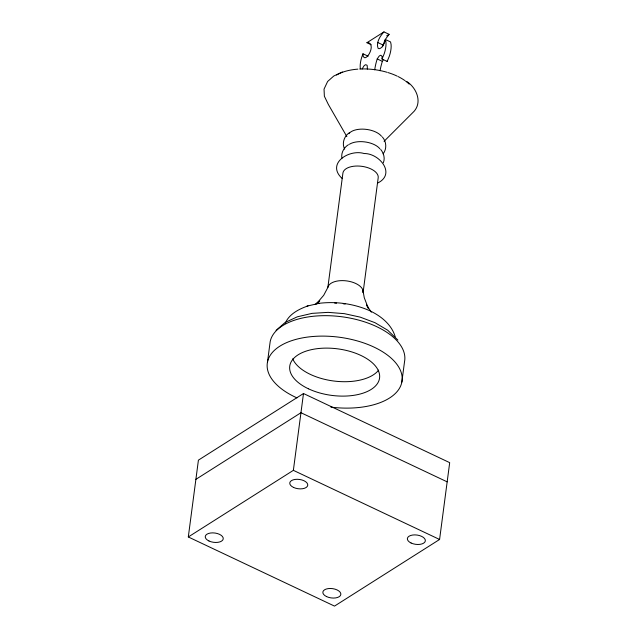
<?xml version="1.0" encoding="UTF-8"?>
<svg xmlns="http://www.w3.org/2000/svg" width="638" height="638" viewBox="0 0 638 638"><rect width="100%" height="100%" fill="white"/><g stroke="black" fill="none" stroke-linecap="round" stroke-linejoin="round"><path stroke-width="0.96" d="M368.118 56.2L362.982 53.775L363.253 56.654L364.721 57.755A6.691 3.015 -64.7 0 0 368.094 55.506C370.606 52.3 373.509 44.804 368.541 42.539A11.54 5.2 -64.7 0 0 366.922 42.706L371.196 44.732M188.306 536.965L198.418 460.142L303.489 393.518L449.694 462.654L439.582 539.477L334.511 606.1L188.306 536.965L293.368 470.342L303.489 393.518M267.474 362.153L270.169 341.713A67.947 35.194 7.5 0 1 344.057 317.07A67.947 35.194 7.5 0 1 404.54 361.626L401.844 382.074M327.86 287.443L342.949 172.85A17.8 9.219 7.5 0 1 362.312 166.39A17.8 9.219 7.5 0 1 378.159 178.066L363.07 292.659A17.8 9.219 7.5 0 0 347.224 280.983A17.8 9.219 7.5 0 0 327.86 287.443L323.705 295.298L316.32 303.879L319.79 300.817L315.156 304.446M382.489 46.813L384.969 39.891L389.1 34.324L383.964 31.9C380.081 36.095 375.91 42.515 378.071 48.273L378.9 48.655A6.691 3.015 -64.7 0 0 382.242 46.654L384.291 43.312L385.44 39.532L390.576 41.956L391.078 44.445A20.671 9.315 -64.7 0 1 389.379 56.08L387.162 61.471L382.034 59.039L382.074 56.359L380.902 55.291A4.865 2.193 -64.7 0 0 379.02 56.288L377.217 58.927A36.286 16.357 -64.7 0 0 374.729 69.821M387.162 61.471L387.322 60.458M362.982 53.775L361.674 57.404A20.671 9.315 -64.7 0 0 360.334 68.816M383.334 162.762C385.224 158.336 383.725 153.048 380.719 149.483M362.129 69L363.812 66.129A4.865 2.193 -64.7 0 1 365.757 64.701L367.137 65.323A36.286 16.357 -64.7 0 1 367.344 69.111M382.034 59.039L384.243 53.656A20.671 9.315 -64.7 0 0 385.942 42.012L385.44 39.532M285.21 323.33C289.006 314.04 299.142 308.975 308.042 305.881M383.119 153.878C386.987 148.925 386.508 141.588 382.361 136.963M383.502 59.454L382.345 61.36L377.217 58.927M384.06 141.325L414.174 111.227C422.468 101.641 416.263 87.573 406.773 81.512M349.265 132.776C344.089 136.189 341.673 143.558 344.656 149.132M276.063 330.388L284.971 322.605M348.452 144.698C343.906 147.482 340.844 152.937 341.936 158.32M366.922 42.706L383.964 31.9M386.668 35.872L389.1 34.324M195.89 479.345L300.961 412.722L447.166 481.857M342.383 71.966L333.762 76.034L327.629 81.481L324.04 89.113L324.367 96.234L328.323 104.409L346.849 136.596M377.521 183.146C396.461 173.975 379.379 153.2 364.115 153.535C349.297 148.901 325.906 163.48 342.04 178.385M285.824 322.134L297.308 316.823L312.078 313.362L328.139 312.365L344.337 313.649L360.119 317.11L374.977 322.684L387.705 330.221L397.889 340.062M318.553 303.473L319.327 303.289C336.497 301.272 354.114 303.776 369.936 310.794L370.726 311.208C381.5 316.456 391.716 324.83 395.217 336.744M306.918 306.144L319.327 303.289M377.768 42.523L382.904 44.947M293.368 470.342L439.582 539.477M371.364 312.189L366.507 304.98L368.445 308.537L364.282 297.794L362.926 290.226M296.957 397.881A67.947 35.194 7.5 0 1 294.692 339.735A67.947 35.194 7.5 0 1 399.388 368.238A67.947 35.194 7.5 0 1 330.875 407.116M336.577 75.013A44.197 22.896 7.5 0 1 357.878 69.135M359.728 69.016A44.197 22.896 7.5 0 1 387.019 72.277M387.984 72.573A44.197 22.896 7.5 0 1 397.123 76.089M398.04 76.536A44.197 22.896 7.5 0 1 404.755 80.484M405.489 81.01A44.197 22.896 7.5 0 1 409.157 84.104M348.858 133.693A17.8 9.219 7.5 0 1 364.856 129.227A17.8 9.219 7.5 0 1 381.532 136.285M349.393 144.284A17.8 9.219 7.5 0 1 379.889 148.798M334.671 303.09A47.579 24.651 7.5 0 1 336.561 303.17M343.244 303.768A47.579 24.651 7.5 0 1 345.134 304.031M380.081 70.754A36.286 16.357 -64.7 0 1 382.353 61.36M378.661 370.096A45.298 23.462 7.5 0 1 333.546 380.982A45.298 23.462 7.5 0 1 292.706 358.835M308.393 388.773A45.298 23.462 7.5 0 0 379.45 378.757A45.298 23.462 7.5 0 0 316.137 348.819A45.298 23.462 7.5 0 0 308.393 388.773M411.103 543.018A9.06 4.689 7.5 0 0 425.315 541.016A9.06 4.689 7.5 0 0 412.658 535.027A9.06 4.689 7.5 0 0 411.103 543.018M293.512 487.416A9.06 4.689 7.5 0 0 307.723 485.414A9.06 4.689 7.5 0 0 295.059 479.425A9.06 4.689 7.5 0 0 293.512 487.416M209.001 541A9.06 4.689 7.5 0 0 223.212 538.998A9.06 4.689 7.5 0 0 210.548 533.009A9.06 4.689 7.5 0 0 209.001 541M326.6 596.602A9.06 4.689 7.5 0 0 340.812 594.6A9.06 4.689 7.5 0 0 328.147 588.611A9.06 4.689 7.5 0 0 326.6 596.602"/></g></svg>
